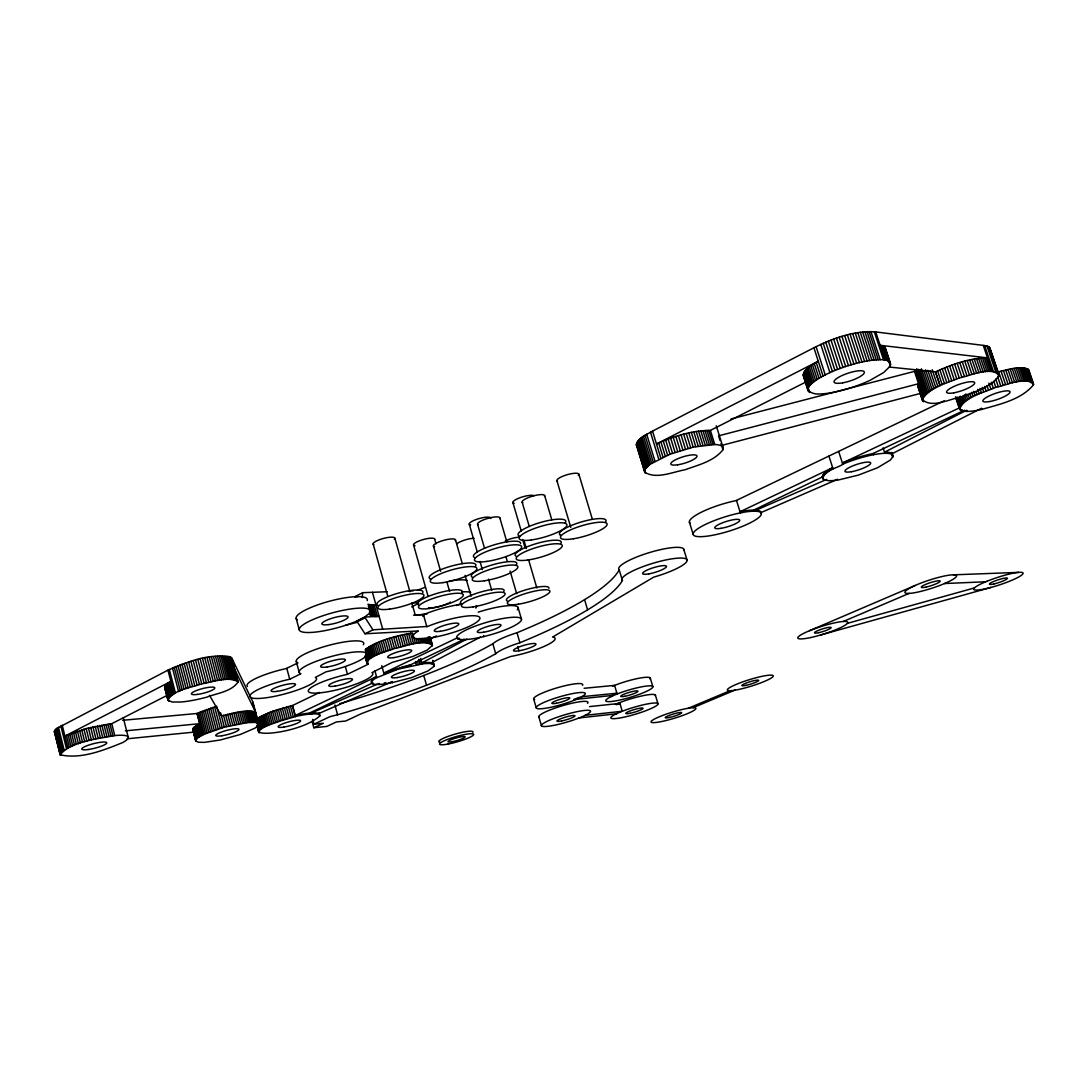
<?xml version="1.0" encoding="UTF-8"?>
<svg xmlns="http://www.w3.org/2000/svg" width="1088" height="1088" viewBox="0 0 1088 1088"><rect width="100%" height="100%" fill="white"/><g stroke="black" fill="none" stroke-linecap="round" stroke-linejoin="round"><path stroke-width="1.5" d="M822.297 477.006L824.568 473.09L832.646 467.663L740.03 511.741L741.581 511.442A35.646 7.439 -17.3 0 1 753.794 510.054L822.297 477.006L823.548 479.482L827.873 480.624A36.91 7.902 -18.1 0 0 838.984 479.835L858.35 475.116L877.54 467.745L890.324 460.088L892.922 456.661L892.323 454.689A36.91 7.902 -18.1 0 0 885.673 453.302L884.19 453.342A36.91 7.902 -18.1 0 0 875.187 454.403L873.12 454.784A36.91 7.902 -18.1 0 0 843.676 463.787C837.733 468.166 824.432 469.88 822.814 478.638M234.396 671.269L234.886 669.691L255.639 712.382C244.596 708.846 232.424 713.755 221.422 715.877L209.508 695.341M111.751 723.683L86.17 728.566L64.926 736.073L170.857 681.414L166.641 684.216L164.628 687.14L168.055 700.373L172.312 702.032L181.166 701.991A36.271 7.099 -14.5 0 0 206.72 697.163C217.151 693.165 231.608 691.682 238.109 681.89L231.826 658.145C211.126 651.848 187.354 662.062 167.946 670.154L56.59 728.552L54.4 731.762L60.139 754.786C80.73 759.506 103.442 750.366 122.686 742.56A35.183 6.433 -14.2 0 0 114.757 735.57L111.751 723.683L167.47 695.205M990.23 349.602L988.734 346.746L984.654 345.562L875.731 331.935C854.175 330.33 832.932 338.382 813.906 347.766L652.528 431.12C646.938 434.697 637.636 437.498 636.412 444.978L644.762 472.287C656.567 479.509 672.466 472.002 684.991 469.785C698.197 464.97 713.946 461.312 722.949 449.752L721.004 443.564M999.002 375.455C991.413 365.418 969.734 376.19 959.262 377.93C946.546 383.384 929.669 386.92 922.257 399.541C931.994 408.802 950.259 398.643 961.914 396.766C974.753 391.422 991.046 387.709 999.002 375.455L990.746 351.125M362.25 597.598L362.658 592.688L387.178 591.75M369.634 613.197L363.99 617.508A36.883 7.834 -15.1 0 1 357.762 620.636L355.953 621.425A36.883 7.834 -15.1 0 1 301.879 631.842A36.883 7.834 -15.1 0 1 329.691 613.618A36.883 7.834 -15.1 0 1 370.382 611.973C367.336 616.692 376.366 616.733 379.127 616.366M432.371 645.402C422.634 638.166 405.919 646.68 394.482 648.462C389.694 651.046 363.392 656.404 368.274 664.197L347.29 674.37A33.429 6.242 -15.3 0 0 308.339 690.567A33.429 6.242 -15.3 0 0 343.468 688.133A33.429 6.242 -15.3 0 0 371.919 672.67L392.142 662.402L412.869 656.458L427.176 650.107L432.371 645.402L430.005 637.758M890.514 364.834C889.794 357.734 879.131 360.006 874.154 359.992C861.587 361.379 849.347 364.929 837.57 369.444C831.898 371.198 791.914 388.987 815.646 393.91A43.438 10.921 -18.4 0 0 870.25 380.215L883.701 372.531L889.807 366.534L890.514 364.834L886.176 351.71M1033.532 384.798C1026.705 375.102 1005.516 385.886 995.765 387.342C983.783 392.931 964.852 395.964 959.602 409.183A39.114 8.69 -19 0 0 964.988 411.346L967.79 411.4A39.114 8.69 -19 0 0 980.927 409.646C999.151 404.369 1020.979 400.003 1033.532 384.798L1028.364 369.471C1018.953 365.418 1008.114 369.879 998.621 371.77L1003.136 385.084M434.166 665.108L431.786 663.775A32.531 5.984 -15.6 0 0 423.354 663.762L398.194 669.106L376.285 677.865A32.531 5.984 -15.6 0 0 372.871 683.876L373.524 684.08A32.531 5.984 -15.6 0 0 378.61 684.461L379.957 684.393A32.531 5.984 -15.6 0 0 391.666 682.802L411.563 677.606L427.965 670.942L434.017 666.359L432.834 660.334M918.925 388.198L917.742 385.968L918.571 383.738L718.597 435.839L720.038 440.477M808.996 391.925L804.29 377.346C800.55 369.594 813.28 364.806 818.258 361.216L656.472 443.986C673.39 436.356 691.682 430.467 710.382 430.413L804.97 382.459M319.967 715.768C295.705 738.33 210.365 739.745 297.323 716.094A31.77 5.562 -15.2 0 1 309.699 714.095L312.528 713.905A31.77 5.562 -15.2 0 1 319.002 714.53L319.967 715.768L319.138 712.681M195.65 740.724L197.581 737.909L204.109 734.223L224.373 727.138L247.724 722.554L255.435 722.405L258.822 723.792L258.414 725.451L254.973 728.158L240.162 734.522L220.17 740.017L204.354 742.37L198.574 742.247L195.813 741.078L192.753 729.558L194.018 727.246L199.702 723.683L125.324 730.85M885.442 351.084L884.952 347.412L880.138 345.29L987.482 357.87C969.381 358.061 951.864 364.398 935.571 371.824L889.154 367.037M114.757 735.57C97.58 738.983 71.386 741.078 60.139 754.786M1028.813 372.395L1028.364 369.471M252.824 704.385L253.218 702.658L231.826 658.145M722.949 449.752A41.072 9.86 -17.2 0 0 714.789 444.516L693.219 447.127L670.031 454.213L650.27 464.209L645.456 468.738L644.762 472.287M731.027 418.975L914.464 371.375L915.81 369.634L924.474 395.665M238.109 681.89C227.759 675.566 213.112 682.271 201.729 683.808C190.604 688.01 174.461 689.289 167.851 699.938M415.521 643.606L412.529 632.903C396.182 636.058 378.923 639.73 365.201 649.618L368.138 660.28M257.162 718.706L270.817 711.865L292.55 705.514L319.586 692.444M411.618 606.914L418.744 603.31M466.929 639.05L421.899 662.864L423.069 662.742A32.531 5.998 -15.6 0 1 431.501 662.769L480.502 637.092M122.658 720.297L197.05 713.483L216.662 706.248L222.292 727.722M362.658 592.688L354.742 596.741L358.006 596.605M965.206 410.978L884.517 452.173L885.292 452.146A36.91 7.915 -18.1 0 1 891.942 453.546L892.486 454.866M892.106 453.723L981.594 408.231L981.988 409.401M367.866 604.289L374.218 605.214L377.332 616.42L364.711 617.086L356.742 621.085L364.983 633.774L418.377 630.958A34.762 6.895 -15.8 0 0 440.246 635.99A34.762 6.895 -15.8 0 0 479.264 616.95A34.762 6.895 -15.8 0 0 427.652 626.443L372.953 629.816L364.983 633.774M247.52 686.487A34.449 6.705 -14.9 0 1 286.103 668.59L297.99 662.864M579.156 697.19L579.958 697.721M289.734 679.238L300.914 673.717A34.979 6.827 -15.2 0 1 327.923 657.424A34.979 6.827 -15.2 0 1 366.724 654.5A34.979 6.827 -15.2 0 1 326.033 671.826L315.302 677.457A34.476 6.555 -15 0 1 287.368 693.206A34.476 6.555 -15 0 1 249.873 695.98A34.476 6.555 -15 0 1 289.014 679.388L289.734 679.238L286.824 668.426M574.423 699.271L573.675 699.57L611.456 695.545A24.575 3.713 -16.7 0 1 616.148 693.505L616.896 693.206L581.414 696.742M430.481 638.846L436.492 635.95M690.282 523.369A35.618 7.616 -17.3 0 1 701.148 512.312A35.618 7.616 -17.3 0 1 736.005 500.616L944.33 400.724M309.427 713.102L372.694 682.897A32.531 5.998 -15.6 0 1 375.999 676.831L295.229 715.482L297.051 715.088A31.77 5.576 -15.2 0 1 309.427 713.102L309.699 714.095M457.79 638.806L457.49 637.758L383.792 673.064L410.638 664.795L464.209 639.214M959.997 408.911A39.114 8.704 -19 0 1 959.194 407.986L842.398 463.026L843.295 462.631A36.91 7.915 -18.1 0 1 872.739 453.642L963.07 410.883M312.718 719.345L314.024 724.186L329.718 716.761A30.872 5.304 -15.4 0 1 335.634 715.238L337.579 714.775A235.389 45.07 -15.1 0 0 495.706 653.738A31.538 5.739 -16.2 0 1 519.901 642.736A246.296 49.3 -15.5 0 0 622.431 580.475L619.167 569.772M312.079 721.344L313.806 727.75L323.354 723.248L314.024 724.186M311.889 713.932L311.617 712.939L377.441 684.094M756.554 511.265L756.201 510.15L826.69 479.4M311.617 712.939L312.27 712.912A31.77 5.576 -15.2 0 1 318.743 713.538L392.224 681.632L392.51 682.638M761.328 513.699L760.988 512.598L837.556 479.291M418.418 602.738L411.849 603.051L415.262 615.142L424.238 614.366A34.721 7.072 -15.7 0 1 461.897 604.234M422.756 616.23L423.762 615.794M809.54 630.7L915.212 585.453M843.282 621.479L909.133 593.382M688.323 708.234L730.062 690.717M693.042 707.703L734.726 690.214M944.561 583.535L943.119 584.134A27.132 4.257 -18 0 1 904.89 592.266A27.132 4.257 -18 0 1 943.201 576.273A27.132 4.257 -18 0 1 944.561 583.535L985.701 581.781M345.739 625.233L357.163 622.336M847.402 623.342L974.426 587.928M820.352 635.079L990.964 587.425M722.446 445.21L920.679 393.353M391.394 681.795L392.224 681.632M518.935 650.801L519.67 650.678A11.56 2.108 -16.2 0 0 532.726 646.639A11.56 2.108 -16.2 0 0 534.711 643.511L534.344 643.484A11.56 2.108 -16.2 0 0 531.393 643.688L530.264 643.851A11.574 2.108 -16.2 0 0 514.991 648.91A11.574 2.108 -16.2 0 0 518.935 650.801L517.711 646.585M585.126 715.333L622.254 711.253L619.698 702.617M579.061 717.958L616.243 713.823M589.533 706.602L619.929 703.392L619.181 703.691A24.602 3.604 -16.7 0 0 616.692 704.725M313.806 727.75L326.862 726.417L336.382 721.942L345.685 721.018L361.257 713.728L510.734 656.472A31.538 5.739 -16.2 0 0 545.496 645.796A31.538 5.739 -16.2 0 0 552.622 637.051L653.725 577.13A34.027 6.759 -16.9 0 0 687.099 560.225L683.713 549.182M127.051 738.806L194.507 732.061M584.134 688.282L614.57 685.386L617.127 693.994M369.43 605.445L376.013 605.159M408.476 590.947L413.386 590.757M953.442 574.831L1018.817 572.37M756.201 510.15L756.323 510.163A35.646 7.439 -17.3 0 1 760.92 512.176L760.988 512.598M372.586 682.87L372.98 683.917M637.541 446.746L638.248 447.222M165.73 688.813L164.682 687.616M622.431 580.475L622.105 580.108A34.027 6.759 -16.9 0 1 652.12 563.53A34.027 6.759 -16.9 0 1 687.099 560.225M193.202 730.252L192.753 729.558M54.849 732.564L54.4 731.762M372.953 629.816L364.711 617.086M636.997 446.216L636.412 444.978M1028.772 369.947L1033.6 384.173M1027.806 369.05L1032.294 382.568M1027.086 368.696L1031.587 381.874M1026.215 368.397L1030.73 381.589M1025.182 368.166L1029.71 381.371M1024.026 368.002L1028.541 381.222M1022.72 367.907L1027.235 381.126M1021.265 367.88L1025.794 381.113M1019.701 367.907L1024.23 381.154M1018.001 368.002L1022.53 381.262M1016.192 368.179L1020.721 381.439M1014.274 368.41L1018.803 381.684M1012.262 368.71L1016.79 381.983M1010.154 369.063L1014.682 382.364M1007.978 369.498L1012.493 382.786M1005.72 369.974L1010.235 383.275M1003.394 370.518L1007.923 383.833M1001.028 371.117L1005.543 384.431M989.822 347.711L999.042 374.802M989.359 347.194L998.172 373.157M988.734 346.746L998.798 376.162M987.945 346.351L996.771 372.368M997.682 376.91L1000.702 385.791M986.993 346.025L995.833 372.069M984.654 345.562L993.507 371.661M995.724 379.141L998.24 386.539M983.266 345.44L992.12 371.566M985.959 357.816L990.597 371.525M993.766 381.426L995.765 387.342M984.3 357.843L988.938 371.566M991.304 382.255L993.303 388.171M982.518 357.938L987.156 371.674M980.614 358.115L985.266 371.851M988.856 383.126L990.855 389.042M978.602 358.346L983.253 372.096M986.925 385.506L988.434 389.939M976.494 358.646L981.145 372.409M984.545 386.43L986.041 390.864M974.29 359.026L978.942 372.79M982.206 387.382L983.702 391.816M972.006 359.462L976.657 373.225M979.921 388.362L981.417 392.795M969.653 359.951L974.304 373.728M977.704 389.354L979.2 393.774M967.232 360.509L971.883 374.299M976.072 391.83L977.065 394.781M964.77 361.134L969.422 374.925M973.529 391.354L975.011 395.774M962.268 361.814L966.906 375.591M971.57 392.36L973.066 396.78M959.738 362.535L964.376 376.326M969.721 393.366L971.203 397.786M967.98 394.359L969.476 398.779M957.182 363.31L961.819 377.101M965.872 393.87L967.858 399.758M954.638 364.14L959.262 377.93M964.39 394.849L966.362 400.724M963.03 395.801L965.002 401.676M952.082 365.01L956.719 378.801M966.702 410.217L967.096 411.4M961.806 396.726L963.778 402.587M960.242 396.154L962.703 403.485M964.594 410.162L964.988 411.346M949.566 365.908L954.19 379.698M959.317 397.025L961.765 404.342M958.542 397.854L960.99 405.171M957.426 397.188L960.364 405.946M947.063 366.846L951.687 380.637M956.95 397.936L959.888 406.694M956.162 397.174L959.589 407.388M956.012 397.841L959.426 408.041M955.536 396.998L959.453 408.68M944.602 367.826L949.226 381.602M942.194 368.818L946.805 382.595M939.855 369.838L944.466 383.602M937.584 370.872L942.181 384.635M935.571 371.824L940.168 385.587M935.354 371.783L939.991 385.669M932.226 369.743L937.883 386.716M930.24 370.804L935.884 387.763M927.833 370.328L934.007 388.81M925.562 369.838L932.226 389.844M923.93 370.872L930.58 390.878M921.4 368.832L929.07 391.884M920.04 369.838L927.697 392.877M918.313 369.281L926.473 393.829M916.735 368.71L925.398 394.767M915.062 370.532L923.698 396.535M914.464 371.375L923.086 397.351M919.618 388.606L921.114 393.108M918.122 384.526L922.651 398.14M917.85 385.274L923.413 401.717M918.394 387.722L922.882 401.268M917.742 385.968L922.515 400.751M885.401 348.038L890.596 364.058M884.952 347.412L889.794 362.059M884.326 346.854L889.182 361.529M888.325 359.829L890.242 365.663M883.538 346.365L888.379 361.039M882.572 345.93L887.414 360.631M881.43 345.576L886.285 360.305M875.731 331.935L884.993 360.033M874.262 331.718L883.538 359.842M870.903 331.5L880.192 359.679M869.026 331.5L878.302 359.706M867 331.582L876.289 359.815M864.865 331.745L874.154 359.992M862.621 331.976L871.91 360.25M860.268 332.289L869.557 360.577M857.834 332.67L867.122 360.971M855.304 333.132L864.593 361.447M891.902 452.445L893.003 456.103M852.72 333.662L862.009 361.991M891.67 454.145L892.69 457.273M850.082 334.247L859.357 362.59M847.389 334.914L856.664 363.27M883.102 447.862L884.898 453.315M844.669 335.634L853.944 363.99M841.922 336.423L851.197 364.779M839.174 337.253L848.436 365.622M836.427 338.15L845.689 366.52M873.093 453.574L873.474 454.73M833.707 339.089L842.942 367.445M831.001 340.068L840.235 368.424M828.335 341.088L837.57 369.444M825.738 342.149L834.945 370.491M823.194 343.223L832.402 371.566M820.733 344.338L829.926 372.667M816.068 346.61L825.248 374.911M813.906 347.766L823.058 376.04M816.204 362.372L820.991 377.182M814.259 363.514L819.046 378.325M812.464 364.657L817.251 379.454M810.805 365.786L815.578 380.569M838.658 451.466L842.765 464.182M809.295 366.901L814.069 381.67M807.935 367.989L812.709 382.745M806.752 369.05L811.498 383.792M805.718 370.083L810.465 384.812M804.862 371.09L809.608 385.791M804.168 372.042L808.914 386.743M803.665 372.953L808.384 387.641M808.656 389.191L809.703 392.428M803.325 373.823L808.044 388.484M803.162 374.639L808.452 391.354M803.189 375.414L808.085 390.728M828.934 456.144L833.014 468.806M831.926 468.044L832.306 469.2M830.389 468.942L830.756 470.084M828.961 469.812L829.342 470.954M827.669 470.669L828.036 471.811M826.499 471.498L826.866 472.654M825.466 472.314L825.833 473.457M824.568 473.09L824.949 474.246M823.82 473.838L824.187 474.994M823.222 474.558L823.589 475.701M822.759 475.225L823.14 476.381M822.46 475.864L823.548 479.482M822.31 476.462L822.678 477.605M754.025 510.068L754.378 511.183M716.258 425.775L723.126 447.685M736.522 500.521L740.384 512.87M710.382 430.413L714.789 444.516M708.71 430.372L713.116 444.475M706.901 430.386L711.307 444.502M704.97 430.481L709.376 444.611M702.93 430.63L707.336 444.774M700.781 430.862L705.187 445.006M698.537 431.147L702.943 445.305M696.211 431.501L700.618 445.672M693.804 431.922L698.21 446.094M691.342 432.398L695.749 446.583M688.826 432.942L693.219 447.127M686.256 433.527L690.662 447.726M683.672 434.18L688.065 448.392M681.061 434.887L685.454 449.086M678.436 435.635L682.829 449.847M675.825 436.438L680.218 450.65M673.227 437.281L677.62 451.479M670.657 438.151L675.05 452.363M668.127 439.062L672.506 453.274M665.652 440.001L670.031 454.213M689.384 522.09L693.138 534.303M663.245 440.966L667.61 455.165M660.906 441.959L665.271 456.158M658.648 442.966L663 457.15M652.528 431.12L660.838 458.157M650.474 432.154L658.77 459.177M646.707 434.221L654.976 461.217M645.007 435.254L653.276 462.223M643.457 436.274L651.698 463.216M642.029 437.267L650.27 464.209M640.764 438.26L648.992 465.161M639.649 439.226L647.863 466.099M638.697 440.15L646.898 467.01M637.894 441.062L646.095 467.894M637.269 441.932L645.456 468.738M636.806 442.762L644.98 469.54M636.507 443.55L645.66 473.348M636.371 444.285L645.13 472.845M650.298 678.164L652.854 686.678M655.411 695.205L657.982 703.746M578.87 474.191L592.334 519.18M556.92 480.706L570.778 527.34M584.569 599.638L587.602 609.878M610.898 695.817L611.13 696.606M544.626 495.53L551.806 519.806M522.145 502.194L529.285 526.497M512.856 502.425L521.288 531.216M524.035 540.586L526.361 548.542M522.648 539.485L525.042 547.686M528.782 560.429L536.833 587.955M499.841 517.888L506.831 541.865M505.893 556.58L507.307 561.408M510.109 571.091L516.678 593.681M518.038 607.39L521.506 619.344M683.835 550.093A34 6.909 -16.9 0 0 649.89 552.432A34 6.909 -16.9 0 0 618.909 569.486L619.235 569.854A246.065 50.429 -15.4 0 1 516.99 632.726L519.901 642.736M533.65 698.918L536.221 707.798M538.791 716.693L541.375 725.601M477.537 524.144L484.486 548.162M488.512 579.17L491.749 590.362M469.241 524.103L477.21 551.711M480.012 561.449L482.351 569.568M516.99 632.726A31.511 5.875 -16.2 0 0 492.85 643.797L495.706 653.738M483.466 635.528L483.766 636.575M455.478 539.825L462.264 563.516M465.106 575.402L471.077 596.224M434.67 539.05L436.03 543.823M446.91 581.985L449.616 591.518M433.432 546.013L440.64 571.309M413.562 544.966L427.978 595.925M429.95 636.589L432.426 644.939M423.45 614.706L426.85 626.77M430.494 639.866L432.194 645.891M429.488 637.459L431.202 643.511M428.835 637.201L430.549 643.266M428.06 636.997L429.774 643.062M427.57 638.343L428.849 642.899M426.523 638.234L427.815 642.79M432.915 660.729L434.194 665.91M432.711 661.273L433.609 664.455M432.67 661.599L434.017 666.359M425.367 638.166L426.646 642.722M431.678 662.81L431.963 663.83M424.089 638.139L425.367 642.709M394.822 538.084L409.918 591.75M422.688 638.166L423.966 642.736M421.192 638.248L422.47 642.818M419.587 638.37L420.866 642.94M417.887 638.534L419.179 643.117M416.106 638.751L417.384 643.334M420.662 658.485L422.185 663.898M420.39 659.124L421.736 663.938M423.762 675.485L426.496 685.236M418.69 659.342L420.036 664.17M410.598 633.216L413.59 643.919M417.37 661.205L418.268 664.428M408.598 633.556L411.604 644.273M415.521 661.518L416.432 664.741M406.545 633.95L409.55 644.667M404.45 634.386L407.456 645.102M402.329 634.862L405.334 645.578M410.638 664.795L410.924 665.815M410.285 664.863L410.57 665.897M400.18 635.365L403.172 646.095M408.258 665.326L408.544 666.346M373.143 543.959L387.75 596.251M398.004 635.909L400.996 646.639M406.205 665.815L406.49 666.849M395.828 636.48L398.82 647.224M404.124 666.346L404.41 667.366M393.652 637.092L396.644 647.822M402.043 666.903L402.329 667.923M391.49 637.718L394.482 648.462M399.976 667.474L400.262 668.508M397.909 668.086L398.194 669.106M389.354 638.384L392.346 649.114M395.855 668.712L396.141 669.732M387.246 639.05L390.238 649.794M372.436 592.307L382.718 629.258M393.842 669.351L394.128 670.385M385.193 639.758L388.171 650.488M391.857 670.018L392.142 671.038M383.18 640.465L386.158 651.195M372.586 605.173L375.7 616.393M389.926 670.684L390.211 671.718M371.117 605.064L374.231 616.298M381.222 641.186L384.2 651.916M369.838 604.887L372.953 616.134M388.062 671.378L388.348 672.398M379.331 641.92L382.31 652.65M368.75 604.629L371.878 615.876M368.315 605.907L370.994 615.563M369.417 611.946L370.314 615.169M386.254 672.058L386.539 673.091M377.522 642.654L380.501 653.385M384.513 672.765L384.798 673.785M375.809 643.389L378.774 654.119M381.766 665.72L384.078 674.084M374.177 644.137L377.142 654.854M372.64 644.871L375.605 655.588M371.212 645.592L374.177 656.309M369.906 646.299L372.871 657.016M378.978 683.427L379.25 684.434M368.71 647.006L371.661 657.71M374.884 670.698L376.788 677.579M367.635 647.686L370.586 658.39M366.697 648.353L369.648 659.042M365.881 648.992L368.832 659.668M365.922 654.772L367.594 660.865M365.514 655.316L367.186 661.409M365.622 656.35L367.703 663.925M365.187 656.023L367.268 663.598M365.119 656.322L366.969 663.245M345.426 666.822L347.48 674.329M334.927 705.051L337.579 714.775M296.181 618.514L299.282 629.952M318.947 713.66L319.219 714.653M296.262 661.463L299.2 672.357M292.55 705.514L295.487 716.489M292.4 705.541L295.351 716.516M290.401 706.003L293.338 716.978M288.374 706.493L291.312 717.468M286.334 707.01L289.286 717.998M284.308 707.554L287.246 718.542M282.282 708.125L285.219 719.114M280.269 708.71L283.22 719.698M278.297 709.308L281.234 720.31M276.352 709.934L279.29 720.922M274.448 710.573L277.386 721.562M272.598 711.212L275.536 722.201M270.817 711.865L273.741 722.854M269.103 712.531L272.027 723.506M267.458 713.184L270.382 724.159M265.894 713.837L268.818 724.826M264.425 714.49L267.349 725.465M263.065 715.142L265.975 726.104M261.786 715.768L264.71 726.743M260.63 716.394L263.541 727.355M259.583 717.006L262.494 727.954M258.658 717.59L261.555 728.538M257.842 718.162L260.753 729.096M252.974 702.318L258.89 724.554M253.123 703.909L260.059 729.64M254.769 711.81L257.72 722.922M258.264 725.465L259.502 730.143M254.143 711.593L257.081 722.704M257.421 724.39L259.338 731.517M257.53 726.403L259.257 732.836M253.382 711.416L256.319 722.541M257.258 726.335L258.903 732.55M256.918 725.669L258.672 732.238M252.484 711.28L255.435 722.405M251.478 711.185L254.429 722.323M250.349 711.13L253.3 722.282M249.111 711.117L252.062 722.282M247.765 711.158L250.716 722.323M246.31 711.239L249.274 722.418M234.872 670.181L238.095 682.38M231.105 657.329L237.279 680.68M230.52 656.989L236.694 680.367M244.759 711.362L247.724 722.554M229.799 656.69L235.974 680.082M228.929 656.431L235.117 679.85M243.127 711.525L246.078 722.718M227.922 656.227L234.11 679.674M226.78 656.064L232.982 679.538M241.4 711.729L244.365 722.935M225.515 655.955L231.703 679.442M239.605 711.987L242.57 723.194M224.114 655.901L230.316 679.415M237.742 712.273L240.706 723.493M222.605 655.887L228.806 679.415M220.973 655.928L227.174 679.483M235.824 712.599L238.775 723.833M219.232 656.023L225.447 679.592M233.852 712.98L236.803 724.214M217.396 656.159L223.611 679.755M231.826 713.374L234.79 724.622M215.478 656.35L221.68 679.959M229.786 713.823L232.737 725.057M213.466 656.594L219.681 680.218M227.705 714.286L230.656 725.546M211.385 656.88L217.6 680.517M225.61 714.789L228.562 726.05M209.236 657.206L215.451 680.857M223.516 715.319L226.467 726.58M207.033 657.587L213.248 681.251M220.66 712.966L224.373 727.138M204.789 657.995L210.99 681.686M202.504 658.458L208.706 682.162M214.608 706.846L220.225 728.334M200.192 658.961L206.394 682.666M212.582 707.472L218.198 728.946M197.866 659.505L204.068 683.223M210.596 708.098L216.213 729.586M208.651 708.75L214.268 730.238M195.541 660.076L201.729 683.808M206.774 709.417L212.378 730.891M193.215 660.688L199.403 684.42M204.966 710.083L210.569 731.558M190.903 661.314L197.091 685.059M203.225 710.75L208.814 732.224M201.566 711.43L207.155 732.89M188.618 661.98L194.793 685.726M200.002 712.096L205.591 733.557M186.361 662.674L192.549 686.406M198.519 712.762L204.109 734.223M184.171 663.381L190.346 687.113M197.159 713.429L202.735 734.876M197.05 713.483L202.626 734.93M198.546 724.282L201.457 735.515M182.022 664.102L188.183 687.847M197.39 724.907L200.314 736.141M196.357 725.519L199.267 736.753M179.942 664.85L186.102 688.582M195.446 726.118L198.356 737.338M194.67 726.702L197.581 737.909M177.929 665.598L184.09 689.33M194.018 727.246L196.914 738.453M193.487 727.777L196.398 738.97M193.106 728.266L196.003 739.459M192.848 728.729L196.098 741.39M192.739 729.164L195.813 741.078M176.011 666.359L182.172 690.078M174.189 667.121L180.336 690.839M172.462 667.882L178.595 691.601M169.334 669.406L175.467 693.097M167.946 670.154L174.066 693.831M169.606 682.149L172.815 694.552M168.477 682.856L171.686 695.259M167.484 683.55L170.694 695.939M166.641 684.216L169.837 696.606M165.947 684.869L169.13 697.231M165.39 685.481L168.572 697.843M164.982 686.066L168.898 701.107M164.737 686.623L168.001 699.217M164.628 687.14L168.055 700.373M123.311 717.917L128.194 737.12M109.915 723.874L112.921 735.774M107.998 724.105L110.99 736.005M105.998 724.377L108.99 736.29M103.931 724.69L106.937 736.617M101.81 725.043L104.815 736.984M99.634 725.451L102.639 737.392M97.43 725.886L100.436 737.827M95.2 726.362L98.192 738.303M92.942 726.866L95.934 738.82M90.685 727.396L93.677 739.364M88.414 727.967L91.406 739.935M86.17 728.566L89.162 740.534M83.939 729.178L86.931 741.146M81.736 729.817L84.728 741.798M79.587 730.483L82.566 742.451M77.479 731.163L80.471 743.131M75.439 731.843L78.418 743.811M73.467 732.537L76.446 744.518M71.563 733.244L74.542 745.212M69.754 733.951L72.733 745.919M68.041 734.658L71.019 746.626M66.436 735.366L69.401 747.32M62.234 725.22L67.891 748.014M60.86 725.914L66.504 748.707M58.453 727.274L64.097 750.026M57.46 727.926L63.09 750.666M56.59 728.552L62.22 751.291M55.869 729.164L61.486 751.876M55.284 729.749L60.887 752.447M54.835 730.293L60.452 752.978M55.678 734.522L58.072 744.192M58.874 747.415L60.86 755.466M54.55 730.823L60.153 753.481M54.4 731.313L60.425 755.154M559.667 534.534A24.276 5.454 -16.5 0 1 583.331 521.397A24.276 5.454 -16.5 0 1 605.594 521.954M560.782 535.296A24.276 5.454 -16.5 0 1 559.939 534.82M557.532 481.277A11.451 2.829 -16.4 0 1 567.732 474.545A11.451 2.829 -16.4 0 1 578.34 475.483M518.391 535.418A24.82 5.685 -16.2 0 1 542.912 521.791A24.82 5.685 -16.2 0 1 565.107 523.042M519.615 536.194A24.82 5.685 -16.2 0 1 519.112 535.962M522.825 502.765A11.723 2.842 -16.2 0 1 532.318 496.21A11.723 2.842 -16.2 0 1 544.503 496.332M516.134 556.281A23.963 5.29 -16.2 0 1 536.806 543.47A23.963 5.29 -16.2 0 1 560.864 543.32M514.162 503.322A11.302 2.747 -16.1 0 1 519.248 498.005A11.302 2.747 -16.1 0 1 533.936 495.625M473.81 557.097A24.521 5.508 -16 0 1 495.19 544.544A24.521 5.508 -16 0 1 520.622 543.551M475.102 557.831A24.521 5.508 -16 0 1 474.572 557.614M478.081 524.729A11.587 2.747 -15.9 0 1 487.791 518.405A11.587 2.747 -15.9 0 1 499.732 518.486M471.634 576.803A23.678 5.141 -16 0 1 494.496 564.264A23.678 5.141 -16 0 1 516.283 564.862M472.899 577.47A23.678 5.141 -16 0 1 472.382 577.279M470.628 524.946A11.166 2.666 -15.8 0 1 477.7 519.003A11.166 2.666 -15.8 0 1 490.729 518.459M430.481 579.034A24.222 5.345 -15.7 0 1 451.044 566.182A24.222 5.345 -15.7 0 1 475.402 566.358M434.574 546.747A11.451 2.666 -15.6 0 1 442.979 540.546A11.451 2.666 -15.6 0 1 455.274 540.6M373.837 544.68A11.234 2.693 -15.2 0 1 383.683 538.383A11.234 2.693 -15.2 0 1 394.359 539.281M377.903 605.35A23.841 5.127 -15.4 0 1 397.936 593.259A23.841 5.127 -15.4 0 1 422.783 592.661M962.322 409.85A39.114 8.704 -19 0 1 961.398 409.591M413.93 545.387A10.962 2.584 -15.5 0 1 422.96 539.634A10.962 2.584 -15.5 0 1 434.683 539.403M415.031 545.741A10.962 2.584 -15.5 0 1 414.392 545.591M418.309 604.819A23.256 4.91 -15.7 0 1 439.062 592.797A23.256 4.91 -15.7 0 1 461.87 592.81M456.919 543.823A10.69 2.475 -15.8 0 1 474.042 538.302M462.074 603.813A22.685 4.706 -15.9 0 1 479.767 592.307A22.685 4.706 -15.9 0 1 503.894 591.328M505.254 540.94A10.431 2.366 -16.1 0 1 519.493 537.159M507.348 601.025A22.127 4.502 -16.2 0 1 524.933 590.118A22.127 4.502 -16.2 0 1 548.937 588.309M297.323 619.82A36.842 8.01 -15 0 1 328.78 601.406A36.842 8.01 -15 0 1 367.227 600.63M450.405 602.086A12.716 2.652 -15.7 0 1 449.983 602.344M448.46 603.174A12.716 2.652 -15.7 0 1 446.61 604.003M445.93 604.289A12.716 2.652 -15.7 0 1 433.731 607.566M433.038 607.648A12.716 2.652 -15.7 0 1 428.495 607.648M417.452 590.294A34.653 7.426 -15.7 0 1 425.354 587.275M449.208 581.087A34.653 7.426 -15.7 0 1 467.323 580.475M459.993 604.017A34.694 7.249 -15.7 0 1 456.402 605.513M427.271 613.782A34.694 7.249 -15.7 0 1 413.508 615.169M461.951 591.899A34.694 7.249 -15.7 0 1 470.737 592.362M476.313 605.54A34.721 7.072 -15.7 0 1 475.837 608.056M361.243 619.63A36.883 7.82 -15.1 0 0 364.154 618.066L364.861 617.644L356.905 621.642L357.911 621.207A36.883 7.82 -15.1 0 0 359.638 620.418M492.85 643.797A235.171 46.104 -15.1 0 1 339.619 703.705M297.35 662.578A34.938 6.99 -15.2 0 1 328.236 645.483A34.938 6.99 -15.2 0 1 363.324 644.749M440.11 742.234A17.775 2.72 -16 0 1 453.696 734.536A17.775 2.72 -16 0 1 472.818 732.374M478.217 612.177A33.646 6.678 -16 0 1 517.249 609.851M459.49 638.343A33.674 6.528 -16 0 1 458.646 638.166M385.941 682.734A32.531 5.998 -15.6 0 1 384.254 682.951M539.09 717.128A25.609 3.89 -16.5 0 1 563.788 705.337A25.609 3.89 -16.5 0 1 587.506 703.324M655.33 695.722A24.602 3.618 -16.7 0 0 644.667 695.341A24.602 3.618 -16.7 0 0 620.282 702.386L618.95 702.902A24.602 3.618 -16.7 0 0 615.318 704.439M534.67 699.72A25.568 4.094 -16.4 0 1 556.145 688.106A25.568 4.094 -16.4 0 1 582.556 685.318M578.082 697.707A25.582 3.998 -16.4 0 1 575.715 698.741M650.039 679.007A24.562 3.794 -16.7 0 0 640.152 678.028A24.562 3.794 -16.7 0 0 615.155 685.154L613.836 685.671A24.562 3.794 -16.7 0 0 612.558 686.202M580.394 697.49L579.401 697.993A25.582 3.985 -16.4 0 1 574.668 700.074L573.322 700.604A25.582 3.985 -16.4 0 1 536.452 708.206A25.582 3.985 -16.4 0 1 566.902 694.851A25.582 3.985 -16.4 0 1 580.394 697.49M611.687 696.32L610.694 696.81A24.589 3.713 -16.7 0 0 623.043 699.298A24.589 3.713 -16.7 0 0 652.691 686.406A24.589 3.713 -16.7 0 0 617.712 693.763L616.393 694.28A24.589 3.713 -16.7 0 0 611.687 696.32M585.575 715.115L584.569 715.605A25.622 3.794 -16.5 0 1 579.822 717.658L578.476 718.189A25.622 3.794 -16.5 0 1 541.606 725.982A25.622 3.794 -16.5 0 1 572.152 712.79A25.622 3.794 -16.5 0 1 585.575 715.115M616.801 713.551L615.794 714.041A24.616 3.522 -16.7 0 0 628.075 716.23A24.616 3.522 -16.7 0 0 657.832 703.487A24.616 3.522 -16.7 0 0 622.839 711.022L621.506 711.538A24.616 3.522 -16.7 0 0 616.801 713.551M986.993 581.25L985.578 581.835A25.935 3.849 -18.2 0 0 986.136 588.635A25.935 3.849 -18.2 0 0 1023.087 573.362A25.935 3.849 -18.2 0 0 986.993 581.25M484.065 636.494L482.011 636.983A33.687 6.514 -16 0 1 468.874 639.282L465.759 639.554A33.687 6.514 -16 0 1 458.225 639.01L457.64 638.738A33.687 6.514 -16 0 1 485.438 622.703A33.687 6.514 -16 0 1 521.506 619.643A33.687 6.514 -16 0 1 484.065 636.494M741.934 512.57L739.867 512.978A35.659 7.426 -17.3 0 0 694.198 531.801A35.659 7.426 -17.3 0 0 723.03 532.875A35.659 7.426 -17.3 0 0 761.342 513.767L761.26 513.291A35.659 7.426 -17.3 0 0 756.663 511.278L754.147 511.183A35.659 7.426 -17.3 0 0 741.934 512.57M688.949 708.125L687.834 708.315A23.446 3.21 -16.9 0 0 652.025 720.542A23.446 3.21 -16.9 0 0 675.458 717.903A23.446 3.21 -16.9 0 0 693.369 707.69L692.648 707.717A23.446 3.21 -16.9 0 0 688.949 708.125M735.216 690.146L734.114 690.322A24.031 3.373 -17.2 0 1 730.456 690.703L729.749 690.717A24.031 3.373 -17.2 0 1 748.626 679.905A24.031 3.373 -17.2 0 1 772.072 677.443A24.031 3.373 -17.2 0 1 735.216 690.146M573.403 538.764A24.276 5.413 -16.5 0 0 607.09 523.94A24.276 5.413 -16.5 0 0 570.914 529.72A24.276 5.413 -16.5 0 0 573.403 538.764M531.366 539.947A24.834 5.644 -16.3 0 0 566.916 524.96A24.834 5.644 -16.3 0 0 530.794 529.938A24.834 5.644 -16.3 0 0 531.366 539.947M528.006 559.994A23.977 5.263 -16.2 0 0 562.278 545.673A23.977 5.263 -16.2 0 0 527.367 550.705A23.977 5.263 -16.2 0 0 528.006 559.994M486.948 561.408A24.521 5.481 -16 0 0 521.669 546.774A24.521 5.481 -16 0 0 485.574 551.929A24.521 5.481 -16 0 0 486.948 561.408M484.364 580.802A23.691 5.1 -16 0 0 517.874 566.821A23.691 5.1 -16 0 0 482.963 572.016A23.691 5.1 -16 0 0 484.364 580.802M442.966 582.624A24.235 5.318 -15.7 0 0 476.898 568.358A24.235 5.318 -15.7 0 0 440.817 573.675A24.235 5.318 -15.7 0 0 442.966 582.624M389.626 609.103A23.841 5.1 -15.5 0 0 423.939 595.422A23.841 5.1 -15.5 0 0 389.191 600.073A23.841 5.1 -15.5 0 0 389.626 609.103M88.142 749.523A12.893 2.353 -14.2 0 0 106.774 742.846A12.893 2.353 -14.2 0 0 87.87 745.389A12.893 2.353 -14.2 0 0 88.142 749.523M221.816 735.76A11.995 2.122 -14.9 0 0 238.979 729.382A11.995 2.122 -14.9 0 0 221.34 732.074A11.995 2.122 -14.9 0 0 221.816 735.76M197.581 694.402A12.09 2.366 -14.5 0 0 214.812 687.888A12.09 2.366 -14.5 0 0 196.901 690.35A12.09 2.366 -14.5 0 0 197.581 694.402M721.031 528.333A13.07 2.72 -17.3 0 0 739.772 520.309A13.07 2.72 -17.3 0 0 720.977 523.423A13.07 2.72 -17.3 0 0 721.031 528.333M851.482 471.716A13.532 2.897 -18.1 0 0 870.713 463.08A13.532 2.897 -18.1 0 0 851.278 466.521A13.532 2.897 -18.1 0 0 851.482 471.716M989.822 401.499A14.334 3.182 -19 0 0 1010.072 391.938A14.334 3.182 -19 0 0 989.522 395.774A14.334 3.182 -19 0 0 989.822 401.499M842.697 382.84A15.926 3.998 -18.4 0 0 864.348 372.028A15.926 3.998 -18.4 0 0 840.657 376.203A15.926 3.998 -18.4 0 0 842.697 382.84M953.931 392.809A14.838 3.427 -18.9 0 0 974.698 382.854A14.838 3.427 -18.9 0 0 953.238 386.784A14.838 3.427 -18.9 0 0 953.931 392.809M677.606 464.807A13.695 3.278 -17.2 0 0 697.041 456.103A13.695 3.278 -17.2 0 0 677.117 459.014A13.695 3.278 -17.2 0 0 677.606 464.807M429.529 608.491A23.256 4.882 -15.7 0 0 463.298 595.109A23.256 4.882 -15.7 0 0 429.774 599.665A23.256 4.882 -15.7 0 0 429.529 608.491M473.13 606.873A22.685 4.665 -15.9 0 0 505.104 593.654A22.685 4.665 -15.9 0 0 471.58 598.903A22.685 4.665 -15.9 0 0 473.13 606.873M518.378 604.194A22.127 4.474 -16.2 0 0 549.916 591.26A22.127 4.474 -16.2 0 0 517.589 596.36A22.127 4.474 -16.2 0 0 518.378 604.194M328.943 624.566A13.518 2.87 -15.1 0 0 348.051 616.896A13.518 2.87 -15.1 0 0 327.964 619.67A13.518 2.87 -15.1 0 0 328.943 624.566M440.341 631.285A12.743 2.53 -15.8 0 0 458.81 624.036A12.743 2.53 -15.8 0 0 440.436 626.715A12.743 2.53 -15.8 0 0 440.341 631.285M648.91 573.852A12.471 2.475 -16.9 0 0 666.482 566.386A12.471 2.475 -16.9 0 0 648.19 569.595A12.471 2.475 -16.9 0 0 648.91 573.852M393.666 657.628A12.471 2.407 -15.6 0 0 411.713 650.638A12.471 2.407 -15.6 0 0 393.679 653.317A12.471 2.407 -15.6 0 0 393.666 657.628M335.213 686.052A12.254 2.285 -15.3 0 0 352.471 679.293A12.254 2.285 -15.3 0 0 334.261 682.203A12.254 2.285 -15.3 0 0 335.213 686.052M327.311 666.958A12.825 2.502 -15.2 0 0 345.413 659.818A12.825 2.502 -15.2 0 0 326.359 662.714A12.825 2.502 -15.2 0 0 327.311 666.958M277.195 691.342A12.648 2.407 -15 0 0 295.542 684.461A12.648 2.407 -15 0 0 277.195 687.031A12.648 2.407 -15 0 0 277.195 691.342M452.282 741.676A8.894 1.346 -16 0 0 465.161 736.862A8.894 1.346 -16 0 0 452.39 739.214A8.894 1.346 -16 0 0 452.282 741.676M447.875 744.097A17.789 2.706 -16 0 0 473.702 734.482A17.789 2.706 -16 0 0 448.202 739.146A17.789 2.706 -16 0 0 447.875 744.097M483.657 632.21A12.349 2.394 -16 0 0 501.024 625.11A12.349 2.394 -16 0 0 482.773 628.157A12.349 2.394 -16 0 0 483.657 632.21M397.351 677.538A11.927 2.19 -15.6 0 0 414.446 670.902A11.927 2.19 -15.6 0 0 397.052 673.676A11.927 2.19 -15.6 0 0 397.351 677.538M283.71 727.097A11.655 2.04 -15.2 0 0 300.614 720.841A11.655 2.04 -15.2 0 0 283.75 723.438A11.655 2.04 -15.2 0 0 283.71 727.097M926.337 587.003A9.942 1.564 -18 0 0 940.182 581.114A9.942 1.564 -18 0 0 925.63 584.392A9.942 1.564 -18 0 0 926.337 587.003M818.856 632.645A8.718 1.333 -17.5 0 0 831.137 627.599A8.718 1.333 -17.5 0 0 818.462 630.346A8.718 1.333 -17.5 0 0 818.856 632.645M810.75 637.527A26.166 3.985 -17.5 0 0 847.783 622.404A26.166 3.985 -17.5 0 0 809.907 630.55A26.166 3.985 -17.5 0 0 810.75 637.527M993.997 583.93A9.506 1.414 -18.2 0 0 1007.447 578.313A9.506 1.414 -18.2 0 0 993.779 581.427A9.506 1.414 -18.2 0 0 993.997 583.93M561.571 720.963A9.398 1.387 -16.5 0 0 575.008 715.809A9.398 1.387 -16.5 0 0 561.408 718.502A9.398 1.387 -16.5 0 0 561.571 720.963M629.952 713.32A9.03 1.292 -16.7 0 0 643.076 708.329A9.03 1.292 -16.7 0 0 630.238 710.899A9.03 1.292 -16.7 0 0 629.952 713.32M556.403 703.256A9.384 1.469 -16.4 0 0 569.813 698.061A9.384 1.469 -16.4 0 0 556.213 700.672A9.384 1.469 -16.4 0 0 556.403 703.256M624.879 696.279A9.017 1.36 -16.7 0 0 637.962 691.261A9.017 1.36 -16.7 0 0 625.138 693.75A9.017 1.36 -16.7 0 0 624.879 696.279M669.555 717.427A8.595 1.17 -16.9 0 0 681.7 712.694A8.595 1.17 -16.9 0 0 669.161 715.428A8.595 1.17 -16.9 0 0 669.555 717.427M746.028 685.358A8.813 1.238 -17.2 0 0 758.703 680.408A8.813 1.238 -17.2 0 0 746.123 683.087A8.813 1.238 -17.2 0 0 746.028 685.358"/></g></svg>
